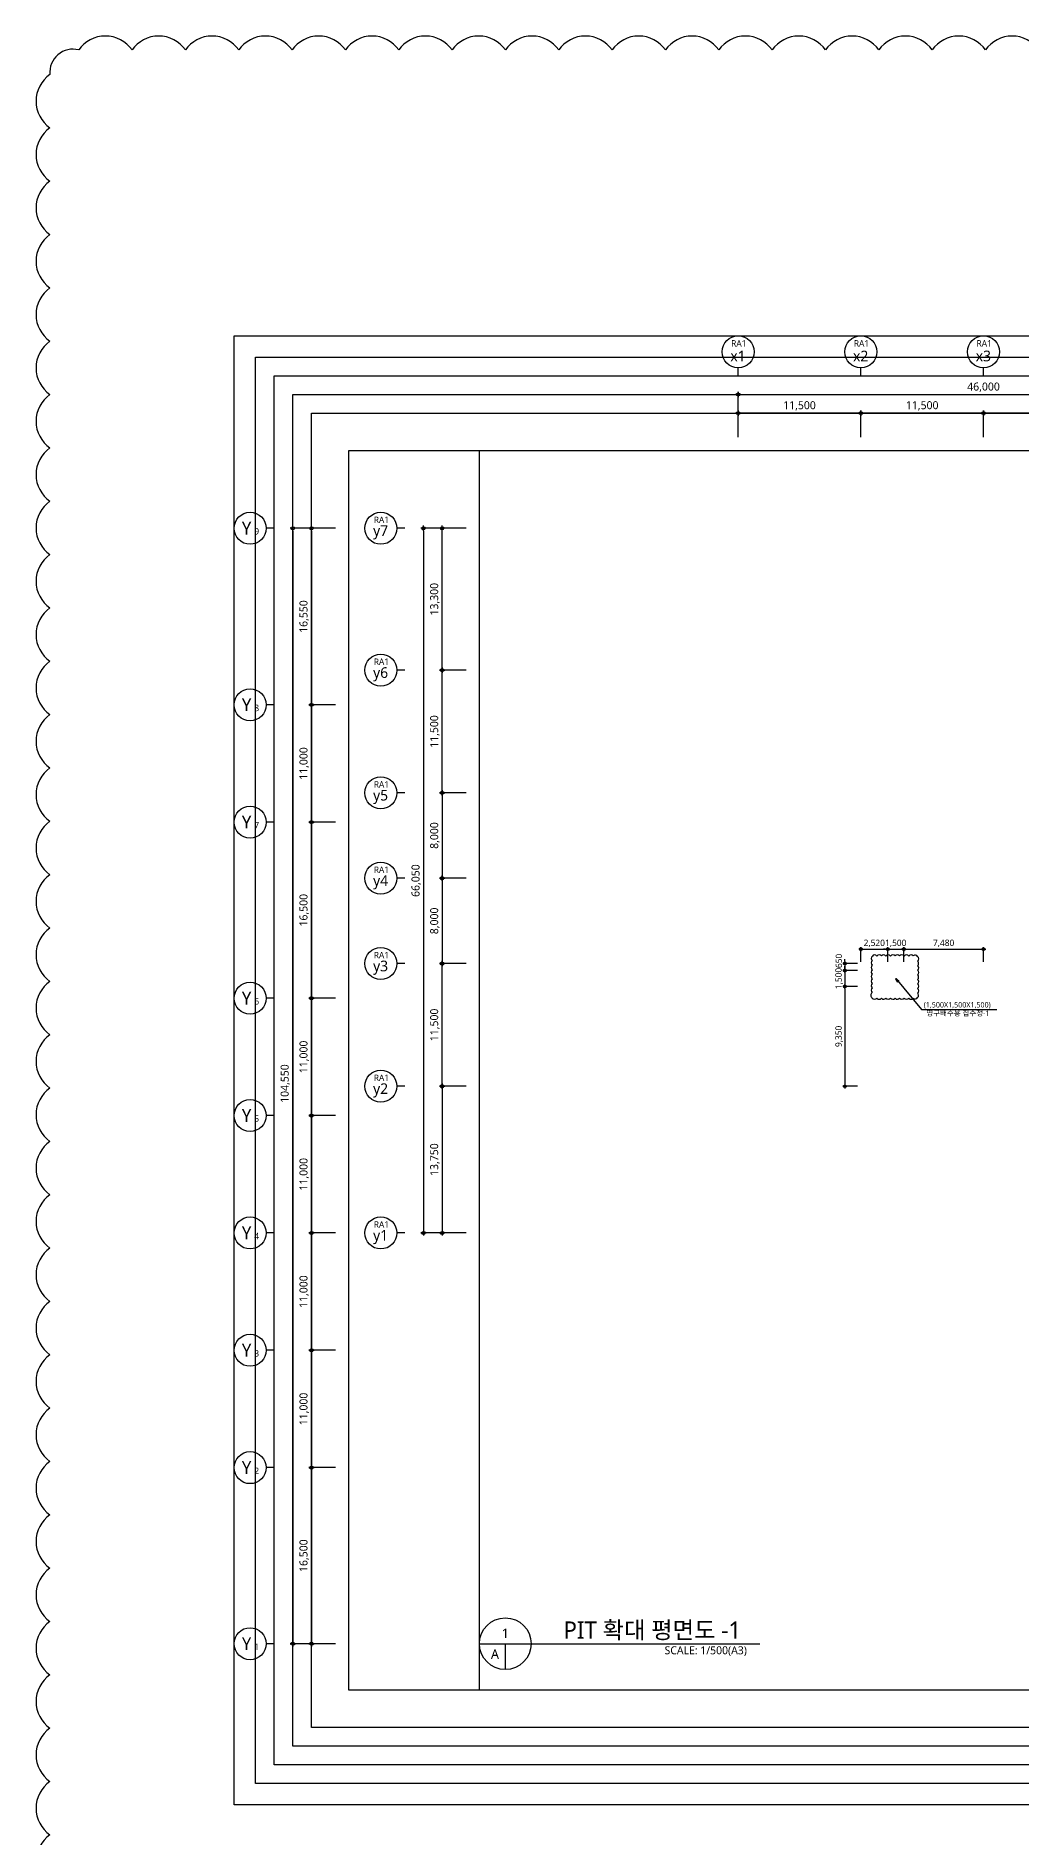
# Model space of a CAD drawing. Header units: millimetres. Extents: x 45782458 to 46215946, y 191740 to 1509539.
# Drawn here: x 45782458 to 45874874, y 1340642 to 1509539 of the extents above; entities that cross this region are included whole.
import ezdxf
from ezdxf.enums import TextEntityAlignment as Align

# ---------------------------------------------------------------- set-up
doc = ezdxf.new("R2010")
doc.units = ezdxf.units.MM
doc.header["$LTSCALE"] = 1000
doc.header["$MEASUREMENT"] = 0
doc.header["$PDSIZE"] = -10
doc.layers.get('0').update_dxf_attribs({"linetype": 'CONTINUOUS'})
doc.layers.get('Defpoints').update_dxf_attribs({"color": 171, "linetype": 'CONTINUOUS'})
doc.layers.add('CHECK', color=30, linetype='CONTINUOUS', plot=False)
for name, color, linetype in [('DIM', 7, 'CONTINUOUS'), ('NDIM', 7, 'CONTINUOUS'), ('SYM', 7, 'CONTINUOUS'), ('SYM(AXIS)', 7, 'CONTINUOUS'), ('TEXT', 3, 'CONTINUOUS'), ('TEXT(AXIS)', 2, 'CONTINUOUS'), ('TEXT(MIN)', 7, 'CONTINUOUS')]:
    doc.layers.add(name, color=color, linetype=linetype)
doc.styles.add('TE', font='malgun_0.ttf')
doc.styles.add('나눔바른고딕', font='NanumBarunGothic.ttf')
doc.dimstyles.new('BA', dxfattribs={"dimscale": 500, "dimtxt": 3, "dimasz": 1, "dimexe": 1, "dimexo": 5, "dimgap": 0.9, "dimtad": 1, "dimdec": 0, "dimdsep": 46, "dimlunit": 6, "dimtxsty": 'TE', "dimblk": 'DDD', "dimcen": 2.5, "dimclrd": 256, "dimclre": 256, "dimclrt": 3, "dimazin": 2, "dimtfac": 1, "dimtdec": 0, "dimtix": 1, "dimtmove": 2, "dimatfit": 3, "dimldrblk": 'DDD', "dimfxl": 1, "dimtolj": 1, "dimtzin": 0, "dimarcsym": 2})

# ---------------------------------------------------------------- blocks, each defined once
blk = doc.blocks.new('A$C2F20087E')
at = {"layer": 'SYM(AXIS)'}
blk.add_line((600, 0), (600, 300), dxfattribs=at)
blk.add_circle((600, 900), 600, dxfattribs=at)
blk = doc.blocks.new('DDD')
at = {"layer": 'DIM', "color": 0}
for p, q in [((-1, 0), (1, 0)), ((0, -1), (0, 1))]:
    blk.add_line(p, q, dxfattribs=at)
for radius in [0.6, 0.3]:
    blk.add_circle((0, 0), radius, dxfattribs=at)
blk = doc.blocks.new('*D12')
at = {"layer": 'Defpoints', "color": 0, "ltscale": 0.4, "transparency": 16777216}
for p in [(45811772, 1375351), (45808272, 1358851), (45811772, 1358851)]:
    blk.add_point(p, dxfattribs=at)
at = {"layer": 'NDIM', "lineweight": -2, "ltscale": 0.4, "transparency": 16777216}
for p, q in [((45810522, 1375351), (45808022, 1375351)), ((45808272, 1375101), (45808272, 1359101)), ((45810522, 1358851), (45808022, 1358851))]:
    blk.add_line(p, q, dxfattribs=at)
at = {"layer": 'NDIM', "lineweight": -2, "ltscale": 0.4, "transparency": 16777216, "xscale": 250, "yscale": 250, "zscale": 250}
for p, rotation in [((45808272, 1375351), 90), ((45808272, 1358851), 270)]:
    blk.add_blockref('DDD', p, dxfattribs=dict(at, rotation=rotation))
at = {"layer": 'NDIM', "color": 3, "ltscale": 0.4, "transparency": 16777216, "insert": (45807595, 1367101), "char_height": 750, "attachment_point": 5, "rotation": 90, "style": 'TE'}
blk.add_mtext('\\A1;16,500', dxfattribs=at)
blk = doc.blocks.new('*D13')
at = {"layer": 'Defpoints', "color": 0, "ltscale": 0.4, "transparency": 16777216}
for p in [(45811772, 1386351), (45808272, 1375351), (45811772, 1375351)]:
    blk.add_point(p, dxfattribs=at)
at = {"layer": 'NDIM', "lineweight": -2, "ltscale": 0.4, "transparency": 16777216}
for p, q in [((45810522, 1386351), (45808022, 1386351)), ((45808272, 1386101), (45808272, 1375601)), ((45810522, 1375351), (45808022, 1375351))]:
    blk.add_line(p, q, dxfattribs=at)
at = {"layer": 'NDIM', "lineweight": -2, "ltscale": 0.4, "transparency": 16777216, "xscale": 250, "yscale": 250, "zscale": 250}
for p, rotation in [((45808272, 1386351), 90), ((45808272, 1375351), 270)]:
    blk.add_blockref('DDD', p, dxfattribs=dict(at, rotation=rotation))
at = {"layer": 'NDIM', "color": 3, "ltscale": 0.4, "transparency": 16777216, "insert": (45807595, 1380851), "char_height": 750, "attachment_point": 5, "rotation": 90, "style": 'TE'}
blk.add_mtext('\\A1;11,000', dxfattribs=at)
blk = doc.blocks.new('*D14')
at = {"layer": 'Defpoints', "color": 0, "ltscale": 0.4, "transparency": 16777216}
for p in [(45811772, 1397351), (45808272, 1386351), (45811772, 1386351)]:
    blk.add_point(p, dxfattribs=at)
at = {"layer": 'NDIM', "lineweight": -2, "ltscale": 0.4, "transparency": 16777216}
for p, q in [((45810522, 1397351), (45808022, 1397351)), ((45808272, 1397101), (45808272, 1386601)), ((45810522, 1386351), (45808022, 1386351))]:
    blk.add_line(p, q, dxfattribs=at)
at = {"layer": 'NDIM', "lineweight": -2, "ltscale": 0.4, "transparency": 16777216, "xscale": 250, "yscale": 250, "zscale": 250}
for p, rotation in [((45808272, 1397351), 90), ((45808272, 1386351), 270)]:
    blk.add_blockref('DDD', p, dxfattribs=dict(at, rotation=rotation))
at = {"layer": 'NDIM', "color": 3, "ltscale": 0.4, "transparency": 16777216, "insert": (45807595, 1391851), "char_height": 750, "attachment_point": 5, "rotation": 90, "style": 'TE'}
blk.add_mtext('\\A1;11,000', dxfattribs=at)
blk = doc.blocks.new('*D15')
at = {"layer": 'Defpoints', "color": 0, "ltscale": 0.4, "transparency": 16777216}
for p in [(45811772, 1408351), (45808272, 1397351), (45811772, 1397351)]:
    blk.add_point(p, dxfattribs=at)
at = {"layer": 'NDIM', "lineweight": -2, "ltscale": 0.4, "transparency": 16777216}
for p, q in [((45810522, 1408351), (45808022, 1408351)), ((45808272, 1408101), (45808272, 1397601)), ((45810522, 1397351), (45808022, 1397351))]:
    blk.add_line(p, q, dxfattribs=at)
at = {"layer": 'NDIM', "lineweight": -2, "ltscale": 0.4, "transparency": 16777216, "xscale": 250, "yscale": 250, "zscale": 250}
for p, rotation in [((45808272, 1408351), 90), ((45808272, 1397351), 270)]:
    blk.add_blockref('DDD', p, dxfattribs=dict(at, rotation=rotation))
at = {"layer": 'NDIM', "color": 3, "ltscale": 0.4, "transparency": 16777216, "insert": (45807595, 1402851), "char_height": 750, "attachment_point": 5, "rotation": 90, "style": 'TE'}
blk.add_mtext('\\A1;11,000', dxfattribs=at)
blk = doc.blocks.new('*D16')
at = {"layer": 'Defpoints', "color": 0, "ltscale": 0.4, "transparency": 16777216}
for p in [(45811772, 1419351), (45808272, 1408351), (45811772, 1408351)]:
    blk.add_point(p, dxfattribs=at)
at = {"layer": 'NDIM', "lineweight": -2, "ltscale": 0.4, "transparency": 16777216}
for p, q in [((45810522, 1419351), (45808022, 1419351)), ((45808272, 1419101), (45808272, 1408601)), ((45810522, 1408351), (45808022, 1408351))]:
    blk.add_line(p, q, dxfattribs=at)
at = {"layer": 'NDIM', "lineweight": -2, "ltscale": 0.4, "transparency": 16777216, "xscale": 250, "yscale": 250, "zscale": 250}
for p, rotation in [((45808272, 1419351), 90), ((45808272, 1408351), 270)]:
    blk.add_blockref('DDD', p, dxfattribs=dict(at, rotation=rotation))
at = {"layer": 'NDIM', "color": 3, "ltscale": 0.4, "transparency": 16777216, "insert": (45807595, 1413851), "char_height": 750, "attachment_point": 5, "rotation": 90, "style": 'TE'}
blk.add_mtext('\\A1;11,000', dxfattribs=at)
blk = doc.blocks.new('*D17')
at = {"layer": 'Defpoints', "color": 0, "ltscale": 0.4, "transparency": 16777216}
for p in [(45811772, 1435851), (45808272, 1419351), (45811772, 1419351)]:
    blk.add_point(p, dxfattribs=at)
at = {"layer": 'NDIM', "lineweight": -2, "ltscale": 0.4, "transparency": 16777216}
for p, q in [((45810522, 1435851), (45808022, 1435851)), ((45808272, 1435601), (45808272, 1419601)), ((45810522, 1419351), (45808022, 1419351))]:
    blk.add_line(p, q, dxfattribs=at)
at = {"layer": 'NDIM', "lineweight": -2, "ltscale": 0.4, "transparency": 16777216, "xscale": 250, "yscale": 250, "zscale": 250}
for p, rotation in [((45808272, 1435851), 90), ((45808272, 1419351), 270)]:
    blk.add_blockref('DDD', p, dxfattribs=dict(at, rotation=rotation))
at = {"layer": 'NDIM', "color": 3, "ltscale": 0.4, "transparency": 16777216, "insert": (45807595, 1427601), "char_height": 750, "attachment_point": 5, "rotation": 90, "style": 'TE'}
blk.add_mtext('\\A1;16,500', dxfattribs=at)
blk = doc.blocks.new('*D18')
at = {"layer": 'Defpoints', "color": 0, "ltscale": 0.4, "transparency": 16777216}
for p in [(45811772, 1446851), (45808272, 1435851), (45811772, 1435851)]:
    blk.add_point(p, dxfattribs=at)
at = {"layer": 'NDIM', "lineweight": -2, "ltscale": 0.4, "transparency": 16777216}
for p, q in [((45810522, 1446851), (45808022, 1446851)), ((45808272, 1446601), (45808272, 1436101)), ((45810522, 1435851), (45808022, 1435851))]:
    blk.add_line(p, q, dxfattribs=at)
at = {"layer": 'NDIM', "lineweight": -2, "ltscale": 0.4, "transparency": 16777216, "xscale": 250, "yscale": 250, "zscale": 250}
for p, rotation in [((45808272, 1446851), 90), ((45808272, 1435851), 270)]:
    blk.add_blockref('DDD', p, dxfattribs=dict(at, rotation=rotation))
at = {"layer": 'NDIM', "color": 3, "ltscale": 0.4, "transparency": 16777216, "insert": (45807595, 1441351), "char_height": 750, "attachment_point": 5, "rotation": 90, "style": 'TE'}
blk.add_mtext('\\A1;11,000', dxfattribs=at)
blk = doc.blocks.new('*D19')
at = {"layer": 'Defpoints', "color": 0, "ltscale": 0.4, "transparency": 16777216}
for p in [(45811772, 1463401), (45808272, 1446851), (45811772, 1446851)]:
    blk.add_point(p, dxfattribs=at)
at = {"layer": 'NDIM', "lineweight": -2, "ltscale": 0.4, "transparency": 16777216}
for p, q in [((45810522, 1463401), (45808022, 1463401)), ((45808272, 1463151), (45808272, 1447101)), ((45810522, 1446851), (45808022, 1446851))]:
    blk.add_line(p, q, dxfattribs=at)
at = {"layer": 'NDIM', "lineweight": -2, "ltscale": 0.4, "transparency": 16777216, "xscale": 250, "yscale": 250, "zscale": 250}
for p, rotation in [((45808272, 1463401), 90), ((45808272, 1446851), 270)]:
    blk.add_blockref('DDD', p, dxfattribs=dict(at, rotation=rotation))
at = {"layer": 'NDIM', "color": 3, "ltscale": 0.4, "transparency": 16777216, "insert": (45807595, 1455126), "char_height": 750, "attachment_point": 5, "rotation": 90, "style": 'TE'}
blk.add_mtext('\\A1;16,550', dxfattribs=at)
blk = doc.blocks.new('*D20')
at = {"layer": 'Defpoints', "color": 0, "ltscale": 0.4, "transparency": 16777216}
for p in [(45811772, 1463401), (45806522, 1358851), (45811772, 1358851)]:
    blk.add_point(p, dxfattribs=at)
at = {"layer": 'NDIM', "lineweight": -2, "ltscale": 0.4, "transparency": 16777216}
for p, q in [((45810522, 1463401), (45806272, 1463401)), ((45806522, 1463151), (45806522, 1359101)), ((45810522, 1358851), (45806272, 1358851))]:
    blk.add_line(p, q, dxfattribs=at)
at = {"layer": 'NDIM', "lineweight": -2, "ltscale": 0.4, "transparency": 16777216, "xscale": 250, "yscale": 250, "zscale": 250}
for p, rotation in [((45806522, 1463401), 90), ((45806522, 1358851), 270)]:
    blk.add_blockref('DDD', p, dxfattribs=dict(at, rotation=rotation))
at = {"layer": 'NDIM', "color": 3, "ltscale": 0.4, "transparency": 16777216, "insert": (45805828, 1411351), "char_height": 750, "attachment_point": 5, "rotation": 90, "style": 'TE'}
blk.add_mtext('\\A1;104,550', dxfattribs=at)
blk = doc.blocks.new('*D22')
at = {"layer": 'Defpoints', "color": 0, "ltscale": 0.4, "transparency": 16777216}
for p in [(45871272, 1474190), (45871272, 1470690), (45882772, 1470690)]:
    blk.add_point(p, dxfattribs=at)
at = {"layer": 'NDIM', "lineweight": -2, "ltscale": 0.4, "transparency": 16777216}
for p, q in [((45871272, 1471940), (45871272, 1474440)), ((45882522, 1474190), (45871522, 1474190)), ((45882772, 1471940), (45882772, 1474440))]:
    blk.add_line(p, q, dxfattribs=at)
at = {"layer": 'NDIM', "lineweight": -2, "ltscale": 0.4, "transparency": 16777216, "xscale": 250, "yscale": 250, "zscale": 250, "rotation": 180}
blk.add_blockref('DDD', (45871272, 1474190), dxfattribs=at)
at = {"layer": 'NDIM', "lineweight": -2, "ltscale": 0.4, "transparency": 16777216, "xscale": 250, "yscale": 250, "zscale": 250}
blk.add_blockref('DDD', (45882772, 1474190), dxfattribs=at)
at = {"layer": 'NDIM', "color": 3, "ltscale": 0.4, "transparency": 16777216, "insert": (45877022, 1474868), "char_height": 750, "attachment_point": 5, "style": 'TE'}
blk.add_mtext('\\A1;11,500', dxfattribs=at)
blk = doc.blocks.new('*D23')
at = {"layer": 'Defpoints', "color": 0, "ltscale": 0.4, "transparency": 16777216}
for p in [(45859772, 1474190), (45859772, 1470690), (45871272, 1470690)]:
    blk.add_point(p, dxfattribs=at)
at = {"layer": 'NDIM', "lineweight": -2, "ltscale": 0.4, "transparency": 16777216}
for p, q in [((45859772, 1471940), (45859772, 1474440)), ((45871022, 1474190), (45860022, 1474190)), ((45871272, 1471940), (45871272, 1474440))]:
    blk.add_line(p, q, dxfattribs=at)
at = {"layer": 'NDIM', "lineweight": -2, "ltscale": 0.4, "transparency": 16777216, "xscale": 250, "yscale": 250, "zscale": 250, "rotation": 180}
blk.add_blockref('DDD', (45859772, 1474190), dxfattribs=at)
at = {"layer": 'NDIM', "lineweight": -2, "ltscale": 0.4, "transparency": 16777216, "xscale": 250, "yscale": 250, "zscale": 250}
blk.add_blockref('DDD', (45871272, 1474190), dxfattribs=at)
at = {"layer": 'NDIM', "color": 3, "ltscale": 0.4, "transparency": 16777216, "insert": (45865522, 1474868), "char_height": 750, "attachment_point": 5, "style": 'TE'}
blk.add_mtext('\\A1;11,500', dxfattribs=at)
blk = doc.blocks.new('*D24')
at = {"layer": 'Defpoints', "color": 0, "ltscale": 0.4, "transparency": 16777216}
for p in [(45848272, 1474190), (45848272, 1470690), (45859772, 1470690)]:
    blk.add_point(p, dxfattribs=at)
at = {"layer": 'NDIM', "lineweight": -2, "ltscale": 0.4, "transparency": 16777216}
for p, q in [((45848272, 1471940), (45848272, 1474440)), ((45859522, 1474190), (45848522, 1474190)), ((45859772, 1471940), (45859772, 1474440))]:
    blk.add_line(p, q, dxfattribs=at)
at = {"layer": 'NDIM', "lineweight": -2, "ltscale": 0.4, "transparency": 16777216, "xscale": 250, "yscale": 250, "zscale": 250, "rotation": 180}
blk.add_blockref('DDD', (45848272, 1474190), dxfattribs=at)
at = {"layer": 'NDIM', "lineweight": -2, "ltscale": 0.4, "transparency": 16777216, "xscale": 250, "yscale": 250, "zscale": 250}
blk.add_blockref('DDD', (45859772, 1474190), dxfattribs=at)
at = {"layer": 'NDIM', "color": 3, "ltscale": 0.4, "transparency": 16777216, "insert": (45854022, 1474868), "char_height": 750, "attachment_point": 5, "style": 'TE'}
blk.add_mtext('\\A1;11,500', dxfattribs=at)
blk = doc.blocks.new('*D25')
at = {"layer": 'Defpoints', "color": 0, "ltscale": 0.4, "transparency": 16777216}
for p in [(45894272, 1475940), (45848272, 1470690), (45894272, 1470690)]:
    blk.add_point(p, dxfattribs=at)
at = {"layer": 'NDIM', "lineweight": -2, "ltscale": 0.4, "transparency": 16777216}
for p, q in [((45848272, 1471940), (45848272, 1476190)), ((45894272, 1471940), (45894272, 1476190)), ((45848522, 1475940), (45894022, 1475940))]:
    blk.add_line(p, q, dxfattribs=at)
at = {"layer": 'NDIM', "lineweight": -2, "ltscale": 0.4, "transparency": 16777216, "xscale": 250, "yscale": 250, "zscale": 250, "rotation": 180}
blk.add_blockref('DDD', (45848272, 1475940), dxfattribs=at)
at = {"layer": 'NDIM', "lineweight": -2, "ltscale": 0.4, "transparency": 16777216, "xscale": 250, "yscale": 250, "zscale": 250}
blk.add_blockref('DDD', (45894272, 1475940), dxfattribs=at)
at = {"layer": 'NDIM', "color": 3, "ltscale": 0.4, "transparency": 16777216, "insert": (45871272, 1476616), "char_height": 750, "attachment_point": 5, "style": 'TE'}
blk.add_mtext('\\A1;46,000', dxfattribs=at)
blk = doc.blocks.new('*D43')
at = {"layer": 'Defpoints', "color": 0, "ltscale": 0.4, "transparency": 16777216}
for p in [(45824022, 1438601), (45820522, 1430601), (45824022, 1430601)]:
    blk.add_point(p, dxfattribs=at)
at = {"layer": 'NDIM', "lineweight": -2, "ltscale": 0.4, "transparency": 16777216}
for p, q in [((45822772, 1438601), (45820272, 1438601)), ((45820522, 1438351), (45820522, 1430851)), ((45822772, 1430601), (45820272, 1430601))]:
    blk.add_line(p, q, dxfattribs=at)
at = {"layer": 'NDIM', "lineweight": -2, "ltscale": 0.4, "transparency": 16777216, "xscale": 250, "yscale": 250, "zscale": 250}
for p, rotation in [((45820522, 1438601), 90), ((45820522, 1430601), 270)]:
    blk.add_blockref('DDD', p, dxfattribs=dict(at, rotation=rotation))
at = {"layer": 'NDIM', "color": 3, "ltscale": 0.4, "transparency": 16777216, "insert": (45819847, 1434601), "char_height": 750, "attachment_point": 5, "rotation": 90, "style": 'TE'}
blk.add_mtext('\\A1;8,000', dxfattribs=at)
blk = doc.blocks.new('*D44')
at = {"layer": 'Defpoints', "color": 0, "ltscale": 0.4, "transparency": 16777216}
for p in [(45824022, 1430601), (45820522, 1422601), (45824022, 1422601)]:
    blk.add_point(p, dxfattribs=at)
at = {"layer": 'NDIM', "lineweight": -2, "ltscale": 0.4, "transparency": 16777216}
for p, q in [((45822772, 1430601), (45820272, 1430601)), ((45820522, 1430351), (45820522, 1422851)), ((45822772, 1422601), (45820272, 1422601))]:
    blk.add_line(p, q, dxfattribs=at)
at = {"layer": 'NDIM', "lineweight": -2, "ltscale": 0.4, "transparency": 16777216, "xscale": 250, "yscale": 250, "zscale": 250}
for p, rotation in [((45820522, 1430601), 90), ((45820522, 1422601), 270)]:
    blk.add_blockref('DDD', p, dxfattribs=dict(at, rotation=rotation))
at = {"layer": 'NDIM', "color": 3, "ltscale": 0.4, "transparency": 16777216, "insert": (45819847, 1426601), "char_height": 750, "attachment_point": 5, "rotation": 90, "style": 'TE'}
blk.add_mtext('\\A1;8,000', dxfattribs=at)
blk = doc.blocks.new('*D45')
at = {"layer": 'Defpoints', "color": 0, "ltscale": 0.4, "transparency": 16777216}
for p in [(45820522, 1450101), (45824022, 1450101), (45824022, 1438601)]:
    blk.add_point(p, dxfattribs=at)
at = {"layer": 'NDIM', "lineweight": -2, "ltscale": 0.4, "transparency": 16777216}
for p, q in [((45822772, 1450101), (45820272, 1450101)), ((45820522, 1438851), (45820522, 1449851)), ((45822772, 1438601), (45820272, 1438601))]:
    blk.add_line(p, q, dxfattribs=at)
at = {"layer": 'NDIM', "lineweight": -2, "ltscale": 0.4, "transparency": 16777216, "xscale": 250, "yscale": 250, "zscale": 250}
for p, rotation in [((45820522, 1450101), 90), ((45820522, 1438601), 270)]:
    blk.add_blockref('DDD', p, dxfattribs=dict(at, rotation=rotation))
at = {"layer": 'NDIM', "color": 3, "ltscale": 0.4, "transparency": 16777216, "insert": (45819845, 1444351), "char_height": 750, "attachment_point": 5, "rotation": 90, "style": 'TE'}
blk.add_mtext('\\A1;11,500', dxfattribs=at)
blk = doc.blocks.new('*D46')
at = {"layer": 'Defpoints', "color": 0, "ltscale": 0.4, "transparency": 16777216}
for p in [(45820522, 1463401), (45824022, 1463401), (45824022, 1450101)]:
    blk.add_point(p, dxfattribs=at)
at = {"layer": 'NDIM', "lineweight": -2, "ltscale": 0.4, "transparency": 16777216}
for p, q in [((45822772, 1463401), (45820272, 1463401)), ((45820522, 1450351), (45820522, 1463151)), ((45822772, 1450101), (45820272, 1450101))]:
    blk.add_line(p, q, dxfattribs=at)
at = {"layer": 'NDIM', "lineweight": -2, "ltscale": 0.4, "transparency": 16777216, "xscale": 250, "yscale": 250, "zscale": 250}
for p, rotation in [((45820522, 1463401), 90), ((45820522, 1450101), 270)]:
    blk.add_blockref('DDD', p, dxfattribs=dict(at, rotation=rotation))
at = {"layer": 'NDIM', "color": 3, "ltscale": 0.4, "transparency": 16777216, "insert": (45819845, 1456751), "char_height": 750, "attachment_point": 5, "rotation": 90, "style": 'TE'}
blk.add_mtext('\\A1;13,300', dxfattribs=at)
blk = doc.blocks.new('*D47')
at = {"layer": 'Defpoints', "color": 0, "ltscale": 0.4, "transparency": 16777216}
for p in [(45820522, 1422601), (45824022, 1422601), (45824022, 1411101)]:
    blk.add_point(p, dxfattribs=at)
at = {"layer": 'NDIM', "lineweight": -2, "ltscale": 0.4, "transparency": 16777216}
for p, q in [((45822772, 1422601), (45820272, 1422601)), ((45820522, 1411351), (45820522, 1422351)), ((45822772, 1411101), (45820272, 1411101))]:
    blk.add_line(p, q, dxfattribs=at)
at = {"layer": 'NDIM', "lineweight": -2, "ltscale": 0.4, "transparency": 16777216, "xscale": 250, "yscale": 250, "zscale": 250}
for p, rotation in [((45820522, 1422601), 90), ((45820522, 1411101), 270)]:
    blk.add_blockref('DDD', p, dxfattribs=dict(at, rotation=rotation))
at = {"layer": 'NDIM', "color": 3, "ltscale": 0.4, "transparency": 16777216, "insert": (45819845, 1416851), "char_height": 750, "attachment_point": 5, "rotation": 90, "style": 'TE'}
blk.add_mtext('\\A1;11,500', dxfattribs=at)
blk = doc.blocks.new('*D48')
at = {"layer": 'Defpoints', "color": 0, "ltscale": 0.4, "transparency": 16777216}
for p in [(45824022, 1411101), (45820522, 1397351), (45824022, 1397351)]:
    blk.add_point(p, dxfattribs=at)
at = {"layer": 'NDIM', "lineweight": -2, "ltscale": 0.4, "transparency": 16777216}
for p, q in [((45822772, 1411101), (45820272, 1411101)), ((45820522, 1410851), (45820522, 1397601)), ((45822772, 1397351), (45820272, 1397351))]:
    blk.add_line(p, q, dxfattribs=at)
at = {"layer": 'NDIM', "lineweight": -2, "ltscale": 0.4, "transparency": 16777216, "xscale": 250, "yscale": 250, "zscale": 250}
for p, rotation in [((45820522, 1411101), 90), ((45820522, 1397351), 270)]:
    blk.add_blockref('DDD', p, dxfattribs=dict(at, rotation=rotation))
at = {"layer": 'NDIM', "color": 3, "ltscale": 0.4, "transparency": 16777216, "insert": (45819845, 1404226), "char_height": 750, "attachment_point": 5, "rotation": 90, "style": 'TE'}
blk.add_mtext('\\A1;13,750', dxfattribs=at)
blk = doc.blocks.new('*D49')
at = {"layer": 'Defpoints', "color": 0, "ltscale": 0.4, "transparency": 16777216}
for p in [(45824022, 1463401), (45818772, 1397351), (45824022, 1397351)]:
    blk.add_point(p, dxfattribs=at)
at = {"layer": 'NDIM', "lineweight": -2, "ltscale": 0.4, "transparency": 16777216}
for p, q in [((45822772, 1463401), (45818522, 1463401)), ((45818772, 1463151), (45818772, 1397601)), ((45822772, 1397351), (45818522, 1397351))]:
    blk.add_line(p, q, dxfattribs=at)
at = {"layer": 'NDIM', "lineweight": -2, "ltscale": 0.4, "transparency": 16777216, "xscale": 250, "yscale": 250, "zscale": 250}
for p, rotation in [((45818772, 1463401), 90), ((45818772, 1397351), 270)]:
    blk.add_blockref('DDD', p, dxfattribs=dict(at, rotation=rotation))
at = {"layer": 'NDIM', "color": 3, "ltscale": 0.4, "transparency": 16777216, "insert": (45818097, 1430376), "char_height": 750, "attachment_point": 5, "rotation": 90, "style": 'TE'}
blk.add_mtext('\\A1;66,050', dxfattribs=at)
blk = doc.blocks.new('*D1247')
at = {"layer": 'Defpoints', "color": 0, "ltscale": 0.4, "transparency": 16777216}
for p in [(45862292, 1423951), (45859772, 1422451), (45862292, 1422451)]:
    blk.add_point(p, dxfattribs=at)
at = {"layer": 'NDIM', "lineweight": -2, "ltscale": 0.4, "transparency": 16777216}
for p, q in [((45859772, 1422751), (45859772, 1424151)), ((45859972, 1423951), (45862092, 1423951)), ((45862292, 1422751), (45862292, 1424151))]:
    blk.add_line(p, q, dxfattribs=at)
at = {"layer": 'NDIM', "lineweight": -2, "ltscale": 0.4, "transparency": 16777216, "xscale": 200, "yscale": 200, "zscale": 200, "rotation": 180}
blk.add_blockref('DDD', (45859772, 1423951), dxfattribs=at)
at = {"layer": 'NDIM', "lineweight": -2, "ltscale": 0.4, "transparency": 16777216, "xscale": 200, "yscale": 200, "zscale": 200}
blk.add_blockref('DDD', (45862292, 1423951), dxfattribs=at)
at = {"layer": 'NDIM', "color": 3, "ltscale": 0.4, "transparency": 16777216, "insert": (45861032, 1424492), "char_height": 600, "attachment_point": 5, "style": 'TE'}
blk.add_mtext('\\A1;2,520', dxfattribs=at)
blk = doc.blocks.new('*D1248')
at = {"layer": 'Defpoints', "color": 0, "ltscale": 0.4, "transparency": 16777216}
for p in [(45863792, 1423951), (45862292, 1422451), (45863792, 1422451)]:
    blk.add_point(p, dxfattribs=at)
at = {"layer": 'NDIM', "lineweight": -2, "ltscale": 0.4, "transparency": 16777216}
for p, q in [((45862092, 1423951), (45861892, 1423951)), ((45862292, 1422751), (45862292, 1424151)), ((45862292, 1423951), (45863792, 1423951)), ((45863792, 1422751), (45863792, 1424151)), ((45863992, 1423951), (45864192, 1423951))]:
    blk.add_line(p, q, dxfattribs=at)
at = {"layer": 'NDIM', "lineweight": -2, "ltscale": 0.4, "transparency": 16777216, "xscale": 200, "yscale": 200, "zscale": 200}
blk.add_blockref('DDD', (45862292, 1423951), dxfattribs=at)
at = {"layer": 'NDIM', "lineweight": -2, "ltscale": 0.4, "transparency": 16777216, "xscale": 200, "yscale": 200, "zscale": 200, "rotation": 180}
blk.add_blockref('DDD', (45863792, 1423951), dxfattribs=at)
at = {"layer": 'NDIM', "color": 3, "ltscale": 0.4, "transparency": 16777216, "insert": (45863042, 1424493), "char_height": 600, "attachment_point": 5, "style": 'TE'}
blk.add_mtext('\\A1;1,500', dxfattribs=at)
blk = doc.blocks.new('*D1249')
at = {"layer": 'Defpoints', "color": 0, "ltscale": 0.4, "transparency": 16777216}
for p in [(45871272, 1423951), (45863792, 1422451), (45871272, 1422451)]:
    blk.add_point(p, dxfattribs=at)
at = {"layer": 'NDIM', "lineweight": -2, "ltscale": 0.4, "transparency": 16777216}
for p, q in [((45863792, 1422751), (45863792, 1424151)), ((45863992, 1423951), (45871072, 1423951)), ((45871272, 1422751), (45871272, 1424151))]:
    blk.add_line(p, q, dxfattribs=at)
at = {"layer": 'NDIM', "lineweight": -2, "ltscale": 0.4, "transparency": 16777216, "xscale": 200, "yscale": 200, "zscale": 200, "rotation": 180}
blk.add_blockref('DDD', (45863792, 1423951), dxfattribs=at)
at = {"layer": 'NDIM', "lineweight": -2, "ltscale": 0.4, "transparency": 16777216, "xscale": 200, "yscale": 200, "zscale": 200}
blk.add_blockref('DDD', (45871272, 1423951), dxfattribs=at)
at = {"layer": 'NDIM', "color": 3, "ltscale": 0.4, "transparency": 16777216, "insert": (45867532, 1424492), "char_height": 600, "attachment_point": 5, "style": 'TE'}
blk.add_mtext('\\A1;7,480', dxfattribs=at)
blk = doc.blocks.new('*D1250')
at = {"layer": 'Defpoints', "color": 0, "ltscale": 0.4, "transparency": 16777216}
for p in [(45858272, 1420451), (45859772, 1421951), (45859772, 1420451)]:
    blk.add_point(p, dxfattribs=at)
at = {"layer": 'NDIM', "lineweight": -2, "ltscale": 0.4, "transparency": 16777216}
for p, q in [((45858272, 1422151), (45858272, 1422351)), ((45859472, 1421951), (45858072, 1421951)), ((45859472, 1420451), (45858072, 1420451)), ((45858272, 1421951), (45858272, 1420451)), ((45858272, 1420251), (45858272, 1420051))]:
    blk.add_line(p, q, dxfattribs=at)
at = {"layer": 'NDIM', "lineweight": -2, "ltscale": 0.4, "transparency": 16777216, "xscale": 200, "yscale": 200, "zscale": 200}
for p, rotation in [((45858272, 1421951), 270), ((45858272, 1420451), 90)]:
    blk.add_blockref('DDD', p, dxfattribs=dict(at, rotation=rotation))
at = {"layer": 'NDIM', "color": 3, "ltscale": 0.4, "transparency": 16777216, "insert": (45857730, 1421201), "char_height": 600, "attachment_point": 5, "rotation": 90, "style": 'TE'}
blk.add_mtext('\\A1;1,500', dxfattribs=at)
blk = doc.blocks.new('*D1251')
at = {"layer": 'Defpoints', "color": 0, "ltscale": 0.4, "transparency": 16777216}
for p in [(45859772, 1420451), (45858272, 1411101), (45859772, 1411101)]:
    blk.add_point(p, dxfattribs=at)
at = {"layer": 'NDIM', "lineweight": -2, "ltscale": 0.4, "transparency": 16777216}
for p, q in [((45859472, 1420451), (45858072, 1420451)), ((45858272, 1420251), (45858272, 1411301)), ((45859472, 1411101), (45858072, 1411101))]:
    blk.add_line(p, q, dxfattribs=at)
at = {"layer": 'NDIM', "lineweight": -2, "ltscale": 0.4, "transparency": 16777216, "xscale": 200, "yscale": 200, "zscale": 200}
for p, rotation in [((45858272, 1420451), 90), ((45858272, 1411101), 270)]:
    blk.add_blockref('DDD', p, dxfattribs=dict(at, rotation=rotation))
at = {"layer": 'NDIM', "color": 3, "ltscale": 0.4, "transparency": 16777216, "insert": (45857732, 1415776), "char_height": 600, "attachment_point": 5, "rotation": 90, "style": 'TE'}
blk.add_mtext('\\A1;9,350', dxfattribs=at)
blk = doc.blocks.new('*D1252')
at = {"layer": 'Defpoints', "color": 0, "ltscale": 0.4, "transparency": 16777216}
for p in [(45859772, 1422601), (45858272, 1421951), (45859772, 1421951)]:
    blk.add_point(p, dxfattribs=at)
at = {"layer": 'NDIM', "lineweight": -2, "ltscale": 0.4, "transparency": 16777216}
for p, q in [((45859472, 1422601), (45858072, 1422601)), ((45858272, 1422801), (45858272, 1423001)), ((45858272, 1422601), (45858272, 1421951)), ((45859472, 1421951), (45858072, 1421951)), ((45858272, 1421751), (45858272, 1421551))]:
    blk.add_line(p, q, dxfattribs=at)
at = {"layer": 'NDIM', "lineweight": -2, "ltscale": 0.4, "transparency": 16777216, "xscale": 200, "yscale": 200, "zscale": 200}
for p, rotation in [((45858272, 1422601), 270), ((45858272, 1421951), 90)]:
    blk.add_blockref('DDD', p, dxfattribs=dict(at, rotation=rotation))
at = {"layer": 'NDIM', "color": 3, "ltscale": 0.4, "transparency": 16777216, "insert": (45857712, 1422848), "char_height": 600, "attachment_point": 5, "rotation": 90, "style": 'TE'}
blk.add_mtext('\\A1;650', dxfattribs=at)

msp = doc.modelspace()

# ---------------------------------------------------------------- hatches: boundary and pattern name
at = {"ltscale": 10000}
h = msp.add_hatch(dxfattribs=at)
h.set_pattern_fill('ANSI31', color=256, scale=0.5, angle=-131.083466)
h.set_pattern_definition([(273.916534249, (59452160.32602, 18076193.16261), (0.06235403810248, 0.0042689497906), [])])
h.paths.add_polyline_path([(45863041.9, 1421201.3), (45863336.8, 1420979), (45863209.8, 1420868.3)])

# ---------------------------------------------------------------- linework, layer by layer
for points in [[(45863041.9, 1421201.3), (45865459.2, 1418301.3), (45872507.4, 1418301.3)], [(45863041.9, 1421201.3), (45863336.8, 1420979), (45863209.8, 1420868.3), (45863041.9, 1421201.3)]]:
    msp.add_lwpolyline(points, dxfattribs=at)
at = {"layer": 'CHECK'}
msp.add_lwpolyline([(45876455.3, 1508237.4, 0.52056705), (45871455.3, 1508237.4, 0.52056705), (45866455.3, 1508237.4, 0.52056705), (45861455.3, 1508237.4, 0.52056705), (45856455.3, 1508237.4, 0.52056705), (45851455.3, 1508237.4, 0.52056705), (45846455.3, 1508237.4, 0.52056705), (45841455.3, 1508237.4, 0.52056705), (45836455.3, 1508237.4, 0.52056705), (45831455.3, 1508237.4, 0.52056705), (45826455.3, 1508237.4, 0.52056705), (45821455.3, 1508237.4, 0.52056705), (45816455.3, 1508237.4, 0.52056705), (45811455.3, 1508237.4, 0.52056705), (45806455.3, 1508237.4, 0.52056705), (45801455.3, 1508237.4, 0.52056705), (45796455.3, 1508237.4, 0.52056705), (45791455.3, 1508237.4, 0.52056705), (45786455.3, 1508237.4, 0.52056705), (45783759.9, 1505932.8, 0.52056705), (45783759.9, 1500932.8, 0.52056705), (45783759.9, 1495932.8, 0.52056705), (45783759.9, 1490932.8, 0.52056705), (45783759.9, 1485932.8, 0.52056705), (45783759.9, 1480932.8, 0.52056705), (45783759.9, 1475932.8, 0.52056705), (45783759.9, 1470932.8, 0.52056705), (45783759.9, 1465932.8, 0.52056705), (45783759.9, 1460932.8, 0.52056705), (45783759.9, 1455932.8, 0.52056705), (45783759.9, 1450932.8, 0.52056705), (45783759.9, 1445932.8, 0.52056705), (45783759.9, 1440932.8, 0.52056705), (45783759.9, 1435932.8, 0.52056705), (45783759.9, 1430932.8, 0.52056705), (45783759.9, 1425932.8, 0.52056705), (45783759.9, 1420932.8, 0.52056705), (45783759.9, 1415932.8, 0.52056705), (45783759.9, 1410932.8, 0.52056705), (45783759.9, 1405932.8, 0.52056705), (45783759.9, 1400932.8, 0.52056705), (45783759.9, 1395932.8, 0.52056705), (45783759.9, 1390932.8, 0.52056705), (45783759.9, 1385932.8, 0.52056705), (45783759.9, 1380932.8, 0.52056705), (45783759.9, 1375932.8, 0.52056705), (45783759.9, 1370932.8, 0.52056705), (45783759.9, 1365932.8, 0.52056705), (45783759.9, 1360932.8, 0.52056705), (45783759.9, 1355932.8, 0.52056705), (45783759.9, 1350932.8, 0.52056705), (45783759.9, 1345932.8, 0.52056705), (45783759.9, 1340932.8, 0.52056705), (45783759.9, 1335932.8, 0.52056705)], format="xyb", dxfattribs=at)
msp.add_lwpolyline([(45860847.4, 1419369.2, 0.52056705), (45861275.3, 1419360.8, 0.52056705), (45861700.2, 1419359.1, 0.52056705), (45862126.3, 1419364.6, 0.52056705), (45862555.3, 1419364, 0.52056705), (45862981.1, 1419359, 0.52056705), (45863406.2, 1419361.2, 0.52056705), (45863834.4, 1419368.4, 0.52056705), (45864261.9, 1419360.4, 0.52056705), (45864686.8, 1419359.3, 0.52056705), (45865081.7, 1419411.9, 0.52056705), (45865077, 1419840.5, 0.52056705), (45865084.1, 1420267.5, 0.52056705), (45865084.2, 1420692.3, 0.52056705), (45865077.2, 1421119.1, 0.52056705), (45865081.5, 1421547.8, 0.52056705), (45865085, 1421973.2, 0.52056705), (45865081.2, 1422398.6, 0.52056705), (45865077.7, 1422827.4, 0.52056705), (45865084.3, 1423254.1, 0.52056705), (45864689, 1423311, 0.52056705), (45864263.6, 1423307.4, 0.52056705), (45863834.8, 1423303.5, 0.52056705), (45863408.1, 1423310.2, 0.52056705), (45862983.3, 1423310, 0.52056705), (45862556.3, 1423302.8, 0.52056705), (45862127.7, 1423307.9, 0.52056705), (45861702.4, 1423311, 0.52056705), (45861276.9, 1423306.9, 0.52056705), (45860848.5, 1423299.9, 0.52056705), (45860838.3, 1422872.2, 0.52056705), (45860837.7, 1422447.3, 0.52056705), (45860844.1, 1422020.8, 0.52056705), (45860841.1, 1421591.9, 0.52056705), (45860837.1, 1421166.4, 0.52056705), (45860840.3, 1420741.2, 0.52056705), (45860845.2, 1420312.5, 0.52056705), (45860838, 1419885.6, 0.52056705)], format="xyb", close=True, dxfattribs=at)
at = {"layer": 'Defpoints'}
for points in [[(45977722.3, 1343740.2), (45801022.3, 1343740.2), (45801022.3, 1481440.2), (45977722.3, 1481440.2)], [(45975722.3, 1345740.2), (45803022.3, 1345740.2), (45803022.3, 1479440.2), (45975722.3, 1479440.2)], [(45973972.3, 1347490.2), (45804772.3, 1347490.2), (45804772.3, 1477690.2), (45973972.3, 1477690.2)], [(45972222.3, 1349240.2), (45806522.3, 1349240.2), (45806522.3, 1475940.2), (45972222.3, 1475940.2)], [(45970472.3, 1350990.2), (45808272.3, 1350990.2), (45808272.3, 1474190.2), (45970472.3, 1474190.2)], [(45966972.3, 1354490.2), (45811772.3, 1354490.2), (45811772.3, 1470690.2), (45966972.3, 1470690.2)], [(45966972.3, 1354490.2), (45824022.3, 1354490.2), (45824022.3, 1470690.2), (45966972.3, 1470690.2)]]:
    msp.add_lwpolyline(points, close=True, dxfattribs=at)
at = {"layer": 'SYM'}
for p, q in [((45824022.3, 1358851.3), (45850300.3, 1358851.3)), ((45826446.6, 1358851.3), (45826446.6, 1356427.1))]:
    msp.add_line(p, q, dxfattribs=at)
msp.add_circle((45826446.6, 1358851.3), 2424.2, dxfattribs=at)

# ---------------------------------------------------------------- block references
at = {"xscale": 2.500000000000013, "yscale": 2.500000000000013, "zscale": 2.500000000000013}
for p in [(45846772.3, 1477690.2), (45858272.3, 1477690.2), (45869772.3, 1477690.2)]:
    msp.add_blockref('A$C2F20087E', p, dxfattribs=at)
at = {"rotation": 90}
for p, xscale, yscale, zscale in [((45804772.3, 1461901.3), 2.500000000000049, 2.500000000000049, 2.500000000000049), ((45817022.3, 1461901.3), 2.500000000000022, 2.500000000000022, 2.500000000000022), ((45817022.3, 1448601.3), 2.500000000000022, 2.500000000000022, 2.500000000000022), ((45804772.3, 1445351.3), 2.500000000000049, 2.500000000000049, 2.500000000000049), ((45817022.3, 1437101.3), 2.500000000000022, 2.500000000000022, 2.500000000000022), ((45804772.3, 1434351.3), 2.500000000000049, 2.500000000000049, 2.500000000000049), ((45817022.3, 1429101.3), 2.500000000000022, 2.500000000000022, 2.500000000000022), ((45817022.3, 1421101.3), 2.500000000000022, 2.500000000000022, 2.500000000000022), ((45804772.3, 1417851.3), 2.500000000000049, 2.500000000000049, 2.500000000000049), ((45817022.3, 1409601.3), 2.500000000000022, 2.500000000000022, 2.500000000000022), ((45804772.3, 1406851.3), 2.500000000000049, 2.500000000000049, 2.500000000000049), ((45804772.3, 1395851.3), 2.500000000000049, 2.500000000000049, 2.500000000000049), ((45817022.3, 1395851.3), 2.500000000000022, 2.500000000000022, 2.500000000000022), ((45804772.3, 1384851.3), 2.500000000000049, 2.500000000000049, 2.500000000000049), ((45804772.3, 1373851.3), 2.500000000000049, 2.500000000000049, 2.500000000000049), ((45804772.3, 1357351.3), 2.500000000000049, 2.500000000000049, 2.500000000000049)]:
    msp.add_blockref('A$C2F20087E', p, dxfattribs=dict(at, xscale=xscale, yscale=yscale, zscale=zscale))

# ---------------------------------------------------------------- texts
at = {"layer": 'TEXT', "style": '나눔바른고딕'}
for s, p in [('1', (45826446.6, 1359821)), ('A', (45825476.9, 1357881.7)), ('A', (45825476.9, 1357881.7))]:
    msp.add_text(s, height=900, dxfattribs=at).set_placement(p, align=Align.MIDDLE)
msp.add_text('PIT 확대 평면도 -1', height=1600, dxfattribs=at).set_placement((45831897.4, 1359336.2))
msp.add_text('SCALE: 1/500(A3)', height=750, dxfattribs=at).set_placement((45849091.6, 1358608.9), align=Align.TOP_RIGHT)
at = {"layer": 'TEXT(AXIS)', "style": '나눔바른고딕'}
for s, height, p in [('x1', 1000, (45848255.6, 1479552.7)), ('x2', 1000, (45859755.6, 1479552.7)), ('x3', 1000, (45871255.6, 1479552.7)), ('Y', 1200, (45802193.2, 1463411.3)), ('9', 600, (45803141.3, 1463111.4)), ('y7', 1000, (45814755.6, 1463013.9)), ('y6', 1000, (45814755.6, 1449713.9)), ('Y', 1200, (45802193.2, 1446861.3)), ('8', 600, (45803141.3, 1446561.4)), ('y5', 1000, (45814755.6, 1438213.9)), ('Y', 1200, (45802193.2, 1435861.3)), ('7', 600, (45803141.3, 1435561.4)), ('y4', 1000, (45814755.6, 1430213.9)), ('y3', 1000, (45814755.6, 1422213.9)), ('Y', 1200, (45802193.2, 1419361.3)), ('6', 600, (45803141.3, 1419061.4)), ('y2', 1000, (45814755.6, 1410713.9)), ('Y', 1200, (45802193.2, 1408361.3)), ('5', 600, (45803141.3, 1408061.4)), ('Y', 1200, (45802193.2, 1397361.3)), ('4', 600, (45803141.3, 1397061.4)), ('y1', 1000, (45814755.6, 1396963.9)), ('Y', 1200, (45802193.2, 1386361.3)), ('3', 600, (45803141.3, 1386061.4)), ('Y', 1200, (45802193.2, 1375361.3)), ('2', 600, (45803141.3, 1375061.4)), ('Y', 1200, (45802193.2, 1358861.3)), ('1', 600, (45803141.3, 1358561.4))]:
    msp.add_text(s, height=height, dxfattribs=at).set_placement(p, align=Align.MIDDLE)
for p in [(45848331.7, 1480734.7), (45859831.7, 1480734.7), (45871331.7, 1480734.7), (45814831.7, 1464195.9), (45814831.7, 1450895.9), (45814831.7, 1439395.9), (45814831.7, 1431395.9), (45814831.7, 1423395.9), (45814831.7, 1411895.9), (45814831.7, 1398145.9)]:
    msp.add_text('RA1', height=600, dxfattribs=at).set_placement(p, align=Align.MIDDLE_CENTER)
at = {"layer": 'TEXT(MIN)', "style": '나눔바른고딕'}
for s, p in [('(1,500X1,500X1,500)', (45865665.2, 1418485.3, 0)), ('영구배수용 집수정-1', (45865906.9, 1417700, 0))]:
    msp.add_text(s, height=500, dxfattribs=at).set_placement(p)

# ---------------------------------------------------------------- dimensions: what is measured, and where the dimension line sits
at = {"layer": 'NDIM', "ltscale": 0.4}
for base, p1, p2, override, picture, middle in [((45894272.3, 1475940.2), (45848272.3, 1470690.2), (45894272.3, 1470690.2), {"dimscale": 250}, '*D25', (45871272.3, 1476615.6)), ((45848272.3, 1474190.2), (45859772.3, 1470690.2), (45848272.3, 1470690.2), {"dimscale": 250}, '*D24', (45854022.3, 1474867.6)), ((45859772.3, 1474190.2), (45871272.3, 1470690.2), (45859772.3, 1470690.2), {"dimscale": 250}, '*D23', (45865522.3, 1474867.6)), ((45871272.3, 1474190.2), (45882772.3, 1470690.2), (45871272.3, 1470690.2), {"dimscale": 250}, '*D22', (45877022.3, 1474867.6)), ((45862291.9, 1423951.3), (45859772.3, 1422451.3), (45862291.9, 1422451.3), {"dimscale": 200, "dimexo": 1.5}, '*D1247', (45861032.1, 1424491.7)), ((45863791.9, 1423951.3), (45862291.9, 1422451.3), (45863791.9, 1422451.3), {"dimscale": 200, "dimexo": 1.5}, '*D1248', (45863041.9, 1424493.3)), ((45871272.3, 1423951.3), (45863791.9, 1422451.3), (45871272.3, 1422451.3), {"dimscale": 200, "dimexo": 1.5}, '*D1249', (45867532.1, 1424491.7))]:
    dim = msp.add_linear_dim(base=base, p1=p1, p2=p2, dimstyle='BA', override=override, dxfattribs=at)
    dim.commit()
    dim.dimension.update_dxf_attribs({"geometry": picture, "text_midpoint": middle})
for base, p1, p2, override, picture, middle in [((45806522.3, 1358851.3), (45811772.3, 1463401.3), (45811772.3, 1358851.3), {"dimscale": 250}, '*D20', (45805828.2, 1411351.3)), ((45858272.3, 1421951.3), (45859772.3, 1422601.3), (45859772.3, 1421951.3), {"dimscale": 200, "dimexo": 1.5}, '*D1252', (45857711.7, 1422847.6))]:
    dim = msp.add_linear_dim(base=base, p1=p1, p2=p2, angle=270, dimstyle='BA', override=override, dxfattribs=at)
    dim.commit()
    dim.dimension.update_dxf_attribs({"geometry": picture, "text_midpoint": middle, "dimtype": 160})
for base, p1, p2, angle, override, picture, middle in [((45808272.3, 1446851.3), (45811772.3, 1463401.3), (45811772.3, 1446851.3), 270, {"dimscale": 250}, '*D19', (45807594.9, 1455126.3)), ((45818772.3, 1397351.3), (45824022.3, 1463401.3), (45824022.3, 1397351.3), 90, {"dimscale": 250}, '*D49', (45818096.9, 1430376.3)), ((45820522.3, 1463401.3), (45824022.3, 1450101.3), (45824022.3, 1463401.3), 90, {"dimscale": 250}, '*D46', (45819844.9, 1456751.3)), ((45820522.3, 1450101.3), (45824022.3, 1438601.3), (45824022.3, 1450101.3), 90, {"dimscale": 250}, '*D45', (45819844.9, 1444351.3)), ((45808272.3, 1435851.3), (45811772.3, 1446851.3), (45811772.3, 1435851.3), 270, {"dimscale": 250}, '*D18', (45807594.9, 1441351.3)), ((45820522.3, 1430601.3), (45824022.3, 1438601.3), (45824022.3, 1430601.3), 90, {"dimscale": 250}, '*D43', (45819846.9, 1434601.3)), ((45808272.3, 1419351.3), (45811772.3, 1435851.3), (45811772.3, 1419351.3), 270, {"dimscale": 250}, '*D17', (45807594.9, 1427601.3)), ((45820522.3, 1422601.3), (45824022.3, 1430601.3), (45824022.3, 1422601.3), 90, {"dimscale": 250}, '*D44', (45819846.9, 1426601.3)), ((45820522.3, 1422601.3), (45824022.3, 1411101.3), (45824022.3, 1422601.3), 90, {"dimscale": 250}, '*D47', (45819844.9, 1416851.3)), ((45858272.3, 1420451.3), (45859772.3, 1421951.3), (45859772.3, 1420451.3), 270, {"dimscale": 200, "dimexo": 1.5}, '*D1250', (45857730.4, 1421201.3)), ((45858272.3, 1411101.3), (45859772.3, 1420451.3), (45859772.3, 1411101.3), 270, {"dimscale": 200, "dimexo": 1.5}, '*D1251', (45857732, 1415776.3)), ((45808272.3, 1408351.3), (45811772.3, 1419351.3), (45811772.3, 1408351.3), 270, {"dimscale": 250}, '*D16', (45807594.9, 1413851.3)), ((45820522.3, 1397351.3), (45824022.3, 1411101.3), (45824022.3, 1397351.3), 90, {"dimscale": 250}, '*D48', (45819844.9, 1404226.3)), ((45808272.3, 1397351.3), (45811772.3, 1408351.3), (45811772.3, 1397351.3), 270, {"dimscale": 250}, '*D15', (45807594.9, 1402851.3)), ((45808272.3, 1386351.3), (45811772.3, 1397351.3), (45811772.3, 1386351.3), 270, {"dimscale": 250}, '*D14', (45807594.9, 1391851.3)), ((45808272.3, 1375351.3), (45811772.3, 1386351.3), (45811772.3, 1375351.3), 270, {"dimscale": 250}, '*D13', (45807594.9, 1380851.3)), ((45808272.3, 1358851.3), (45811772.3, 1375351.3), (45811772.3, 1358851.3), 270, {"dimscale": 250}, '*D12', (45807594.9, 1367101.3))]:
    dim = msp.add_linear_dim(base=base, p1=p1, p2=p2, angle=angle, dimstyle='BA', override=override, dxfattribs=at)
    dim.commit()
    dim.dimension.update_dxf_attribs({"geometry": picture, "text_midpoint": middle})

doc.saveas('drawing.dxf')
